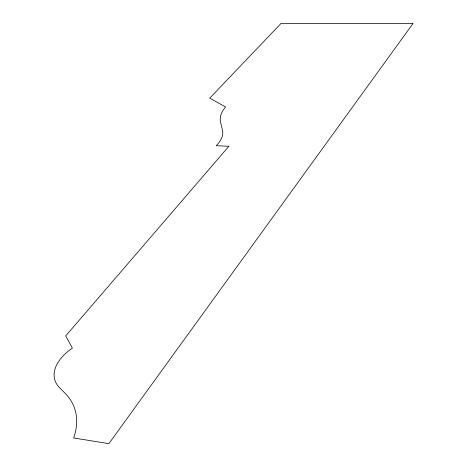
<?xml version="1.0" encoding="UTF-8"?>
<svg xmlns="http://www.w3.org/2000/svg" width="467" height="467" viewBox="0 0 467 467"><rect width="100%" height="100%" fill="white"/><g stroke="black" fill="none" stroke-linecap="round" stroke-linejoin="round"><path stroke-width="0.7" d="M412.904 23.654L108.864 443.65L73.652 437.953A119.184 67.102 -20 0 0 64.715 392.881L59.823 388.036A56.011 31.05 -14.3 0 1 72.385 348.078L65.678 335.948L228.859 146.311L216.18 145.716A63.535 26.064 -10.7 0 0 222.502 130.363L220.564 122.179A78.421 31.558 -7.9 0 1 225.631 106.961L209.747 98.163L281.099 23.35L412.904 23.654"/></g></svg>
